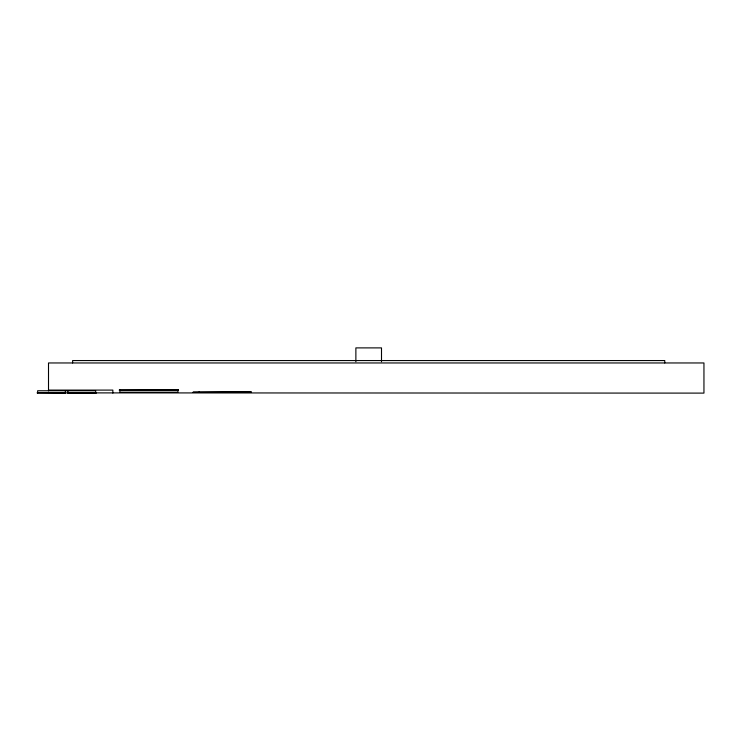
<?xml version="1.0" encoding="UTF-8"?>
<svg xmlns="http://www.w3.org/2000/svg" width="741" height="741" viewBox="0 0 741 741"><rect width="100%" height="100%" fill="white"/><g stroke="black" fill="none" stroke-linecap="round" stroke-linejoin="round"><path stroke-width="1.11" d="M198.875 392.211L199.477 391.906M48.508 390.099L112.845 390.099L112.845 393.11M65.467 393.11L37.05 392.869L703.95 393.11L703.95 362.96L48.508 362.96L48.508 390.877M244.826 391.906L245.428 392.211M664.76 362.96L664.76 360.552L72.627 360.552L72.627 362.96M381.504 361.719L381.504 347.89L355.875 347.89L355.875 361.719M177.905 390.099L177.905 392.211L119.903 392.211L119.903 390.099M96.265 393.11L67.848 393.11M95.663 392.869L95.663 390.757L37.652 390.757L37.652 392.869M67.931 390.757L67.931 392.869M65.384 390.757L65.384 392.869M178.516 389.979L119.301 390.099L178.516 389.979M251.153 391.906L193.142 392.211L251.153 391.906"/></g></svg>
